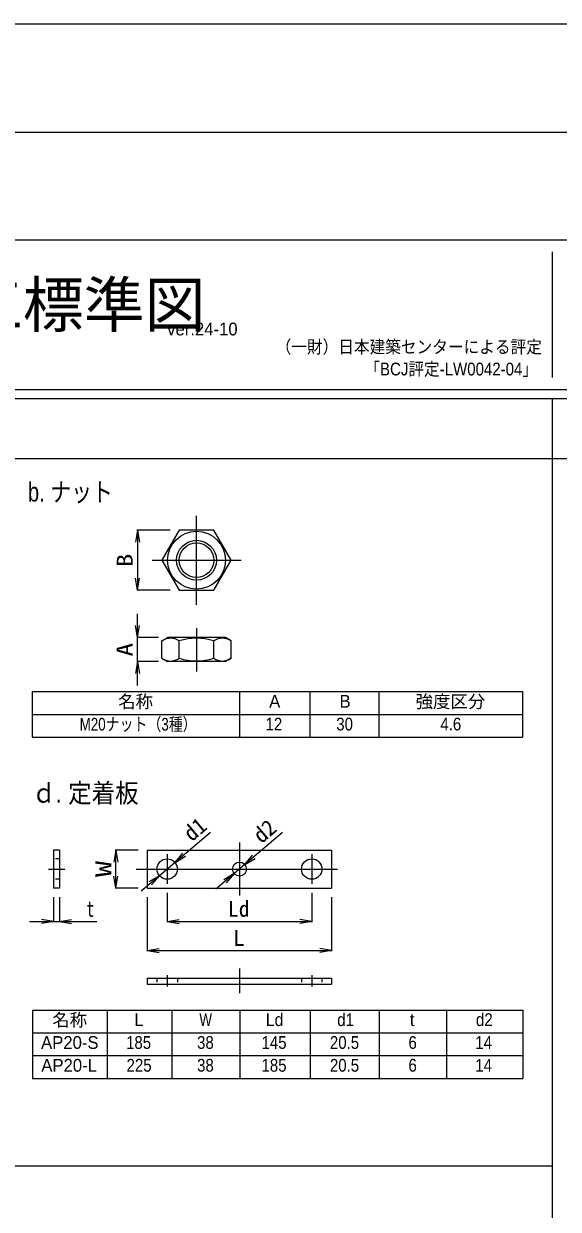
# Model space of a CAD drawing. Units: millimetres at full size; details may follow other scales. Extents: x -2994 to 2994, y -2281 to 2281.
# Drawn here: x 661 to 1555, y 301 to 2281 of the extents above; entities that cross this region are included whole.
import ezdxf
from ezdxf.enums import TextEntityAlignment as Align

# ---------------------------------------------------------------- set-up
doc = ezdxf.new("R2010")
doc.units = ezdxf.units.MM
doc.header["$LTSCALE"] = 28.063
for name, pattern in [('CHAIN', [18.5, 12, -1.5, 3.5, -1.5]), ('DOTTED', [1.75, 0.25, -1.5]), ('LONG_DASHED_DOTTED', [15.25, 12, -1.5, 0.25, -1.5])]:
    doc.linetypes.add(name, pattern=pattern)
for name, color, linetype, lineweight in [('0-0_0', 7, 'Continuous', 15), ('1-0_0', 4, 'Continuous', 9), ('1-5__0-9_DEFPOINT', 7, 'Continuous', 15), ('1-6__0-A_00_WAKU', 5, 'Continuous', 20), ('1-9__2-0_', 2, 'Continuous', 15)]:
    doc.layers.add(name, color=color, linetype=linetype, lineweight=lineweight)
doc.styles.add('ＭＳ ゴシック', font='')
doc.styles.add('ＭＳ Ｐゴシック', font='')
doc.styles.get('ＭＳ ゴシック').set_extended_font_data('MS Gothic')
doc.styles.get('ＭＳ Ｐゴシック').set_extended_font_data('MS PGothic')

msp = doc.modelspace()

# ---------------------------------------------------------------- linework, layer by layer
at = {"layer": '0-0_0'}
msp.add_lwpolyline([(-2993.76, -2280.96), (-2993.76, 2280.96), (2993.76, 2280.96), (2993.76, -2280.96)], close=True, dxfattribs=at)
at = {"layer": '1-0_0'}
for p, q in [((851.11, 1434.95), (847.78, 1414.95)), ((906.02, 1434.95), (849.86, 1434.95)), ((851.11, 1434.95), (854.44, 1414.95)), ((851.11, 1434.95), (851.11, 1334.95)), ((851.11, 1334.95), (847.78, 1354.95)), ((851.11, 1334.95), (854.44, 1354.95)), ((906.02, 1334.95), (849.86, 1334.95)), ((851.11, 1255.68), (847.78, 1275.68)), ((851.11, 1255.68), (854.44, 1275.68)), ((886.55, 1255.68), (849.86, 1255.68)), ((851.11, 1215.68), (847.78, 1195.68)), ((886.55, 1215.68), (849.86, 1215.68)), ((851.11, 1215.68), (854.44, 1195.68)), ((815.14, 900.8), (811.81, 880.8)), ((852.54, 900.8), (813.89, 900.8)), ((815.14, 900.8), (818.47, 880.8)), ((815.14, 837.46), (815.14, 900.8)), ((913.95, 880.13), (927.11, 895.56)), ((1030.62, 876.67), (1043.73, 892.13)), ((913.95, 880.13), (931.4, 890.45)), ((1030.62, 876.67), (1048.04, 887.04)), ((815.14, 837.46), (811.81, 857.46)), ((815.14, 837.46), (818.47, 857.46)), ((887.8, 858.13), (870.35, 847.81)), ((887.8, 858.13), (874.65, 842.71)), ((1012.8, 861.6), (995.38, 851.22)), ((1012.8, 861.6), (999.69, 846.13)), ((852.54, 837.46), (813.89, 837.46)), ((710.92, 822.46), (710.92, 780.29)), ((720.92, 822.46), (720.92, 780.29)), ((867.54, 822.46), (867.54, 731.82)), ((900.88, 829.25), (900.88, 780.29)), ((1142.54, 829.25), (1142.54, 780.29)), ((1175.88, 822.46), (1175.88, 731.82)), ((710.92, 781.54), (690.92, 784.87)), ((710.92, 781.54), (690.92, 778.2)), ((720.92, 781.54), (740.92, 784.87)), ((720.92, 781.54), (740.92, 778.2)), ((900.88, 781.54), (920.88, 784.87)), ((900.88, 781.54), (920.88, 778.2)), ((900.88, 781.54), (1142.54, 781.54)), ((1142.54, 781.54), (1122.54, 784.87)), ((1142.54, 781.54), (1122.54, 778.2)), ((867.54, 733.07), (887.54, 736.4)), ((867.54, 733.07), (887.54, 729.73)), ((867.54, 733.07), (1175.88, 733.07)), ((1175.88, 733.07), (1155.88, 736.4)), ((1175.88, 733.07), (1155.88, 729.73))]:
    msp.add_line(p, q, dxfattribs=at)
for points in [[(851.11, 1175.68), (851.11, 1215.68), (851.11, 1255.68), (851.11, 1295.68)], [(973.3, 930.06), (913.95, 880.13), (887.8, 858.13), (857.2, 832.38)], [(1093.62, 929.97), (1030.62, 876.67), (1012.8, 861.6), (982.27, 835.76)], [(670.92, 781.54), (710.92, 781.54), (720.92, 781.54), (783.28, 781.54)]]:
    msp.add_lwpolyline(points, dxfattribs=at)
at = {"layer": '1-5__0-9_DEFPOINT'}
msp.add_line((-2970, 2100), (2970, 2100), dxfattribs=at)
at = {"layer": '1-6__0-A_00_WAKU'}
for p, q in [((-1620, 1920), (2770, 1920)), ((1544.84, 1690), (1544.84, 1900)), ((-1620, 1670), (2770, 1670)), ((-2790, 1655), (2790, 1655)), ((1544.84, -1670), (1544.84, 1655)), ((-2790, 1555), (2790, 1555)), ((1544.84, 372.76), (-472.54, 372.76))]:
    msp.add_line(p, q, dxfattribs=at)
at = {"layer": '1-9__2-0_', "color": 4, "linetype": 'CHAIN'}
for p, q in [((949.89, 1310.55), (949.89, 1459.35)), ((875.49, 1384.95), (1024.29, 1384.95)), ((949.89, 1271.39), (949.89, 1199.02))]:
    msp.add_line(p, q, dxfattribs=at)
at = {"layer": '1-9__2-0_'}
for p, q in [((921.02, 1434.95), (892.15, 1384.95)), ((978.75, 1434.95), (921.02, 1434.95)), ((1007.62, 1384.95), (978.75, 1434.95)), ((892.15, 1384.95), (921.02, 1334.95)), ((978.75, 1334.95), (1007.62, 1384.95)), ((921.02, 1334.95), (978.75, 1334.95)), ((892.15, 1250.25), (901.55, 1255.68)), ((892.15, 1221.11), (892.15, 1250.25)), ((998.22, 1255.68), (901.55, 1255.68)), ((921.02, 1221.11), (921.02, 1250.25)), ((978.75, 1221.11), (978.75, 1250.25)), ((1007.62, 1250.25), (998.22, 1255.68)), ((1007.62, 1221.11), (1007.62, 1250.25)), ((892.15, 1221.11), (901.55, 1215.68)), ((998.22, 1215.68), (901.55, 1215.68)), ((1007.62, 1221.11), (998.22, 1215.68)), ((720.92, 900.8), (710.92, 900.8)), ((710.92, 900.8), (710.92, 837.46)), ((867.54, 900.8), (867.54, 837.46)), ((867.54, 837.46), (1175.88, 837.46)), ((867.54, 687.06), (867.54, 677.06)), ((867.54, 687.06), (1175.88, 687.06)), ((867.54, 677.06), (1175.88, 677.06)), ((1175.88, 687.06), (1175.88, 677.06))]:
    msp.add_line(p, q, dxfattribs=at)
at = {"layer": '1-9__2-0_', "color": 4}
for p, q in [((675.14, 1165.5), (1494.87, 1165.5)), ((675.14, 1165.5), (675.14, 1089.31)), ((1021.71, 1165.5), (1021.71, 1089.31)), ((1139.46, 1165.5), (1139.46, 1089.31)), ((1254.77, 1165.5), (1254.77, 1089.31)), ((1494.87, 1165.5), (1494.87, 1089.31)), ((675.14, 1127.41), (1494.87, 1127.41)), ((675.14, 1089.31), (1494.87, 1089.31)), ((675.7, 633.73), (1495.43, 633.73)), ((675.7, 633.73), (675.7, 519.44)), ((800.75, 633.73), (800.75, 519.44)), ((908.68, 633.73), (908.68, 519.44)), ((1022.27, 633.73), (1022.27, 519.44)), ((1140.02, 633.73), (1140.02, 519.44)), ((1255.32, 633.73), (1255.32, 519.44)), ((1367.84, 633.73), (1367.84, 519.44)), ((1495.43, 633.73), (1495.43, 519.44)), ((675.7, 595.63), (1495.43, 595.63)), ((675.7, 557.54), (1495.43, 557.54)), ((675.7, 519.44), (1495.43, 519.44))]:
    msp.add_line(p, q, dxfattribs=at)
at = {"layer": '1-9__2-0_', "color": 4, "linetype": 'LONG_DASHED_DOTTED'}
for p, q in [((1021.71, 913.41), (1021.71, 824.85)), ((900.88, 894.02), (900.88, 844.25)), ((1142.54, 894.02), (1142.54, 844.25)), ((702.19, 869.13), (729.65, 869.13)), ((849.01, 869.13), (1194.41, 869.13)), ((1021.71, 702.82), (1021.71, 661.77)), ((900.88, 692.14), (900.88, 673.01)), ((1142.54, 692.14), (1142.54, 673.01))]:
    msp.add_line(p, q, dxfattribs=at)
at = {"layer": '1-9__2-0_', "linetype": 'DOTTED'}
for p, q in [((720.92, 886.21), (710.92, 886.21)), ((720.92, 852.05), (710.92, 852.05)), ((883.79, 687.06), (883.79, 677.06)), ((917.96, 687.06), (917.96, 677.06)), ((1125.46, 687.06), (1125.46, 677.06)), ((1159.63, 687.06), (1159.63, 677.06))]:
    msp.add_line(p, q, dxfattribs=at)
at = {"layer": '1-9__2-0_'}
for points in [[(720.92, 900.8), (720.92, 837.46), (710.92, 837.46)], [(867.54, 900.8), (1175.88, 900.8), (1175.88, 837.46)]]:
    msp.add_lwpolyline(points, dxfattribs=at)
at = {"layer": '1-9__2-0_', "color": 7}
for radius in [48.33, 33.33]:
    msp.add_circle((949.89, 1384.95), radius, dxfattribs=at)
at = {"layer": '1-9__2-0_'}
for centre, radius in [((949.89, 1384.95), 28.82), ((900.88, 869.13), 17.08), ((1021.71, 869.13), 11.67), ((1142.54, 869.13), 17.08)]:
    msp.add_circle(centre, radius, dxfattribs=at)
for centre, radius, start, end in [((906.59, 1229.16), 25.56, 55.61587, 124.38413), ((949.89, 1159.19), 95.53, 72.41211, 107.58789), ((993.19, 1229.16), 25.56, 55.61587, 124.38413), ((906.59, 1242.2), 25.56, 235.61587, 304.38413), ((949.89, 1312.18), 95.53, 252.41211, 287.58789), ((993.19, 1242.2), 25.56, 235.61587, 304.38413)]:
    msp.add_arc(centre, radius, start, end, dxfattribs=at)

# ---------------------------------------------------------------- texts
at = {"layer": '1-0_0', "color": 7, "style": 'ＭＳ Ｐゴシック'}
for s, height, p in [('Tec-One P3+ 高耐力壁専用柱脚工法\u3000設計・施工標準図', 74.65, (-1580.48, 1752.02)), ('ver.24-10', 21.33, (900.79, 1754.05)), ('名称', 21.33, (818.94, 1131.91)), ('A', 21.33, (1071.38, 1132.37)), ('B', 21.33, (1189.01, 1132.37)), ('強度区分', 21.33, (1316.35, 1131.97)), ('名称', 21.33, (708.74, 600.13)), ('L', 21.33, (845.9, 600.59)), ('t', 21.33, (1306.64, 600.59)), ('AP20-S', 21.33, (689.99, 562.44)), ('AP20-L', 21.33, (690.39, 524.34))]:
    msp.add_text(s, height=height, dxfattribs=at).set_placement(p, align=Align.BOTTOM_LEFT)
for s, height, width, p in [('（一財）日本建築センターによる評定', 21.33, 0.9, (1082.22, 1724.25)), ('「BCJ評定-LW0042-04」', 21.33, 0.9, (1230.5, 1687.17)), ('b. ナット', 31.99, 0.8, (668.15, 1473.31)), ('M20ナット（3種）', 21.33, 0.8, (754.56, 1093.93)), ('12', 21.33, 0.9, (1065.25, 1094.22)), ('30', 21.33, 0.9, (1183.55, 1094.21)), ('4.6', 21.33, 0.9, (1357.61, 1094.27)), ('ｄ. 定着板', 31.99, 0.9, (675.06, 970.45)), ('W', 21.33, 0.8, (954.68, 600.59)), ('Ld', 21.33, 0.95, (1065.68, 600.59)), ('d1', 21.33, 0.9, (1185.18, 600.54)), ('d2', 21.33, 0.9, (1417.15, 600.59)), ('185', 21.33, 0.9, (832.11, 562.44)), ('38', 21.33, 0.9, (950.87, 562.49)), ('145', 21.33, 0.9, (1058.54, 562.44)), ('20.5', 21.33, 0.9, (1172.9, 562.44)), ('6', 21.33, 0.9, (1304.31, 562.49)), ('14', 21.33, 0.9, (1416.02, 562.44)), ('225', 21.33, 0.9, (832.9, 524.39)), ('38', 21.33, 0.9, (950.87, 524.39)), ('185', 21.33, 0.9, (1058.54, 524.34)), ('20.5', 21.33, 0.9, (1172.9, 524.34)), ('6', 21.33, 0.9, (1304.31, 524.4)), ('14', 21.33, 0.9, (1416.02, 524.34))]:
    msp.add_text(s, height=height, dxfattribs=dict(at, width=width)).set_placement(p, align=Align.BOTTOM_LEFT)
at = {"layer": '1-0_0', "style": 'ＭＳ ゴシック'}
for s, width, p in [('B', 1.25, (851.22, 1373.3)), ('A', 1.25, (851.22, 1224.18)), ('W', 1.5, (815.25, 855.64))]:
    msp.add_text(s, height=26.66, rotation=90, dxfattribs=dict(at, width=width)).set_placement(p, align=Align.BOTTOM_LEFT)
for s, rotation, p in [('d1', 40.073, (947.09, 907.78)), ('d2', 40.235, (1063.64, 904.46))]:
    msp.add_text(s, height=26.66, rotation=rotation, dxfattribs=at).set_placement(p, align=Align.BOTTOM_LEFT)
for s, width, p in [('t', 0.7, (765.92, 781.42)), ('L', 1.1, (1010.69, 732.95))]:
    msp.add_text(s, height=26.66, dxfattribs=dict(at, width=width)).set_placement(p, align=Align.BOTTOM_LEFT)
msp.add_text('Ld', height=26.66, dxfattribs=at).set_placement((1002.38, 781.42), align=Align.BOTTOM_LEFT)

doc.saveas('drawing.dxf')
